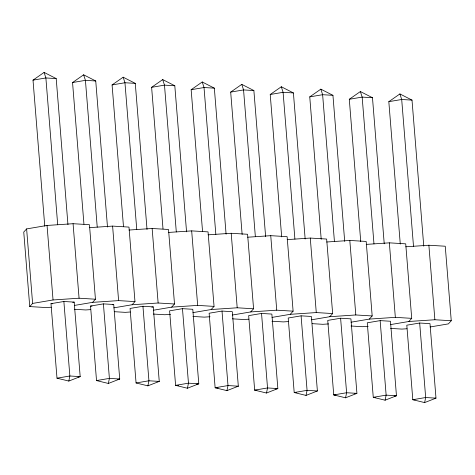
<?xml version="1.0" encoding="UTF-8"?>
<svg xmlns="http://www.w3.org/2000/svg" width="475" height="475" viewBox="0 0 475 475"><rect width="100%" height="100%" fill="white"/><g stroke="black" fill="none" stroke-linecap="round" stroke-linejoin="round"><path stroke-width="0.71" d="M68.816 381.063L69.867 375.998L63.87 301.488L50.997 303.668L56.994 378.177L68.816 381.063L80.18 376.622L74.189 302.112L63.87 301.488M108.347 383.456L109.398 378.391L103.407 303.881L90.535 306.06L96.526 380.57L108.347 383.456L119.718 379.014L113.721 304.505L103.407 303.881M147.885 385.848L148.936 380.784L142.939 306.274L130.067 308.453L136.064 382.963L147.885 385.848L159.25 381.407L153.259 306.897L142.939 306.274M187.417 388.241L188.468 383.177L182.471 308.667L169.605 310.846L175.596 385.356L187.417 388.241L198.787 383.8L192.791 309.29L182.471 308.667M226.949 390.634L228 385.563L222.009 311.06L209.137 313.239L215.133 387.748L226.949 390.634L238.319 386.193L232.322 311.683L222.009 311.06M266.487 393.027L267.538 387.956L261.541 313.447L248.668 315.632L254.665 390.135L266.487 393.027L277.851 388.58L271.86 314.076L261.541 313.447M306.019 395.414L307.07 390.349L301.079 315.839L288.206 318.018L294.197 392.528L306.019 395.414L317.389 390.973L311.392 316.463L301.079 315.839M345.557 397.807L346.608 392.742L340.611 318.232L327.738 320.411L333.735 394.921L345.557 397.807L356.921 393.365L350.924 318.856L340.611 318.232M385.088 400.199L386.139 395.135L380.142 320.625L367.276 322.804L373.267 397.314L385.088 400.199L396.459 395.758L390.462 321.248L380.142 320.625M424.62 402.592L425.671 397.527L419.68 323.018L406.808 325.197L412.805 399.707L424.62 402.592L435.991 398.151L429.994 323.641L419.68 323.018M74.338 305.449L92.577 302.355L95.445 299.208L89.448 224.699L73.073 223.707L47.049 225.453L26.618 228.914L23.75 232.061L29.747 306.571L46.123 307.562L51.181 307.224M29.747 306.571L32.615 303.424L53.04 299.962L79.07 298.217L95.445 299.208M113.869 307.836L132.109 304.748L134.977 301.601L128.98 227.092L112.605 226.1L89.472 227.656M153.401 310.228L171.641 307.141L174.509 303.994L168.518 229.484L152.143 228.493L129.004 230.042M192.939 312.621L211.179 309.534L214.047 306.387L208.05 231.877L191.674 230.886L168.542 232.435M232.471 315.014L250.711 311.927L253.579 308.78L247.582 234.27L231.206 233.278L208.074 234.828M272.003 317.407L290.249 314.319L293.111 311.167L287.12 236.663L270.744 235.671L247.612 237.221M311.541 319.8L329.781 316.706L332.648 313.559L326.652 239.05L310.276 238.064L287.143 239.614M351.072 322.192L369.312 319.099L372.18 315.952L366.189 241.442L349.814 240.451L326.675 242.007M390.61 324.579L408.85 321.492L411.718 318.345L405.721 243.835L389.346 242.844L366.213 244.399M405.745 246.792L428.878 245.237L445.253 246.228L451.25 320.738L448.382 323.885L430.142 326.972M44.769 226.207L33.013 80.138L44.098 72.408L56.204 78.583L67.955 224.651M83.944 224.176L72.55 82.531L83.636 74.801L95.736 80.976L107.492 227.044M123.482 226.569L112.082 84.924L123.168 77.193L135.274 83.368L147.024 229.437M163.014 228.956L151.62 87.317L162.705 79.586L174.806 85.761L186.556 231.83M202.546 231.349L191.152 89.71L202.237 81.973L214.338 88.154L226.094 234.223M242.143 234.478L230.684 92.103L241.769 84.366L253.876 90.547L265.626 236.615M281.675 236.871L270.222 94.495L281.307 86.759L293.408 92.94L305.158 239.002M321.207 239.263L309.753 96.882L320.839 89.152L332.939 95.327L344.696 241.395M360.745 241.656L349.291 99.275L360.377 91.544L372.477 97.719L384.228 243.788M400.277 244.049L388.823 101.668L399.908 93.937L412.009 100.112L423.765 246.181M33.013 80.138L45.885 77.959L56.204 78.583M72.55 82.531L85.423 80.352L95.736 80.976M112.082 84.924L124.955 82.745L135.274 83.368M151.62 87.317L164.487 85.138L174.806 85.761M191.152 89.71L204.024 87.531L214.338 88.154M230.684 92.103L243.556 89.923L253.876 90.547M270.222 94.495L283.094 92.31L293.408 92.94M309.753 96.882L322.626 94.703L332.939 95.327M349.291 99.275L362.158 97.096L372.477 97.719M388.823 101.668L401.696 99.489L412.009 100.112M72.758 302.355L74.189 302.112M112.29 304.748L113.721 304.505M151.828 307.141L153.259 306.897M56.994 378.177L69.867 375.998L80.18 376.622L78.037 376.984M96.526 380.57L109.398 378.391L119.718 379.014L117.574 379.377M136.064 382.963L148.936 380.784L159.25 381.407L157.106 381.769M196.638 384.162L198.787 383.8L188.468 383.177L175.596 385.356L178.547 385.534M236.176 386.555L238.319 386.193L228 385.563L215.133 387.748L218.078 387.927M275.708 388.948L277.851 388.58L267.538 387.956L254.665 390.135L256.874 390.272M354.777 393.728L356.921 393.365L346.608 392.742L333.735 394.921L335.944 395.058M373.267 397.314L386.139 395.135L396.459 395.758L394.309 396.12M434.56 398.394L435.991 398.151L425.671 397.527L412.805 399.707L415.013 399.837M92.577 302.355L118.602 300.61L134.977 301.601M132.109 304.748L158.133 303.002L174.509 303.994M90.713 309.617L85.654 309.955L74.26 309.267M171.641 307.141L197.671 305.395L214.047 306.387M130.251 312.01L125.186 312.348L114.511 311.701M211.179 309.534L237.203 307.788L253.579 308.78M170.507 314.349L164.724 314.741L153.33 314.052M250.711 311.927L276.735 310.181L293.111 311.167M210.039 316.742L204.256 317.134L192.868 316.439M290.249 314.319L316.273 312.568L332.648 313.559M248.852 319.182L243.794 319.521L232.4 318.832M329.781 316.706L355.805 314.961L372.18 315.952M288.384 321.575L283.326 321.913L271.932 321.225M369.312 319.099L395.343 317.353L411.718 318.345M328.641 323.92L322.858 324.306L312.182 323.659M408.85 321.492L434.874 319.746L451.25 320.738M368.178 326.313L362.395 326.699L351.001 326.01M406.986 328.753L401.927 329.092L390.533 328.403M50.997 303.668L52.476 303.757M90.535 306.06L92.008 306.149M317.389 390.973L307.07 390.349L294.197 392.528L296.412 392.665M374.003 397.361L375.482 397.45M399.908 93.937L401.696 99.489L413.505 246.293M360.377 91.544L362.158 97.096L373.973 243.901M320.839 89.152L322.626 94.703L334.436 241.508M281.307 86.759L283.094 92.31L294.904 239.121M241.769 84.366L243.556 89.923L255.366 236.728M202.237 81.973L204.024 87.531L215.834 234.335M162.705 79.586L164.487 85.138L176.302 231.942M123.168 77.193L124.955 82.745L136.764 229.55M83.636 74.801L85.423 80.352L97.232 227.157M44.098 72.408L45.885 77.959L57.701 224.764M428.878 245.237L434.874 319.746M389.346 242.844L395.343 317.353M349.814 240.451L355.805 314.961M310.276 238.064L316.273 312.568M270.744 235.671L276.735 310.181M231.206 233.278L237.203 307.788M191.674 230.886L197.671 305.395M152.143 228.493L158.133 303.002M112.605 226.1L118.602 300.61M73.073 223.707L79.07 298.217M47.049 225.453L53.04 299.962M26.618 228.914L32.615 303.424"/></g></svg>
